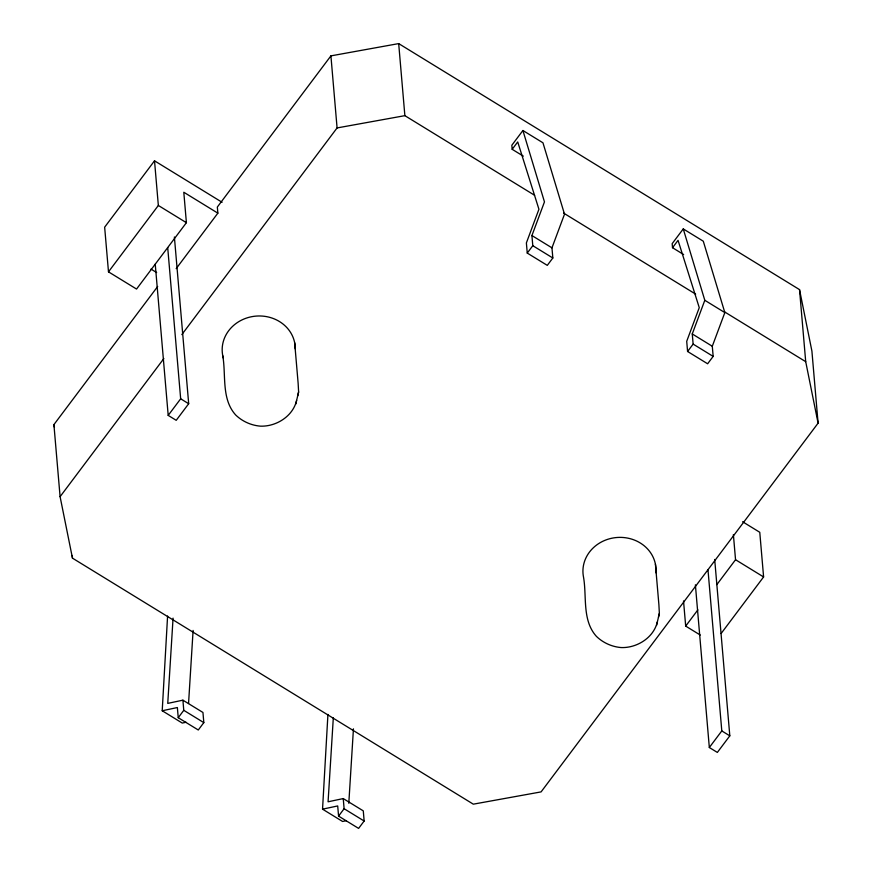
<?xml version="1.0" encoding="UTF-8"?>
<svg xmlns="http://www.w3.org/2000/svg" width="872" height="872" viewBox="0 0 872 872"><rect width="100%" height="100%" fill="white"/><g stroke="black" fill="none" stroke-linecap="round" stroke-linejoin="round"><path stroke-width="1.31" d="M186.041 722.256L182.248 723.062L162.214 710.756L167.588 616.035M346.38 820.661L342.587 821.468L322.542 809.162L327.927 714.441M173.07 618.128L167.751 703.388L182.902 700.172L202.947 712.468L203.819 722.616L198.282 729.995L178.237 717.7L177.365 707.541L162.214 710.756M188.548 703.508L193.104 630.434M333.311 717.885L328.079 801.793L343.241 798.578L363.286 810.873L364.147 821.021L358.61 828.4L338.565 816.105L337.704 805.946L322.542 809.162M348.8 803.265L353.443 728.839M222.763 355.722C226.186 375.309 221.194 398.864 235.636 414.941C242.274 421.394 251.06 425.34 260.281 426.146C276.097 426.8 292.938 416.326 296.611 400.466M297.712 395.823L298.616 391.953L298.137 383.298L294.66 342.696M655.886 572.773A36.569 33.223 -4.9 0 0 617.649 537.446A36.569 33.223 -4.9 0 0 583.521 577.133C586.943 596.71 581.951 620.275 596.383 636.342C603.021 642.795 611.817 646.752 621.038 647.558C636.843 648.201 653.695 637.737 657.357 621.878M658.469 617.234L659.363 613.365L658.894 604.71L655.417 564.108M295.772 404.052L298.616 391.953M656.529 625.453L659.363 613.365M522.917 130.506L542.962 142.801L564.511 214.185L551.965 247.844L552.837 257.992L547.289 265.371L527.255 253.076L532.792 245.697L531.92 235.549L544.466 201.89L522.917 130.506L511.831 145.253L512.18 149.308L523.32 156.143M683.256 228.911L703.29 241.206L724.839 312.59L712.293 346.249L713.165 356.397L707.628 363.777L687.583 351.481L693.131 344.102L692.259 333.954L704.805 300.295L683.256 228.911L672.17 243.659L672.519 247.713L683.648 254.548M222.088 202.282L154.518 160.808L104.651 227.189L108.488 271.846L136.544 289.057L186.401 222.687L183.796 192.243L217.858 213.15L176.177 268.641M108.488 271.846L158.344 205.465L154.518 160.808M217.858 213.15L217.335 207.056L330.913 55.873L398.689 43.6L799.526 289.613L811.908 351.089L818.089 423.149L541.087 791.896L473.311 804.169L72.474 558.156L60.092 496.68L53.911 424.62L157.679 286.485M60.092 496.68L163.86 358.534M181.834 334.608L337.083 127.933L330.913 55.873M174.389 236.966L188.69 403.725L176.22 420.315L168.198 415.399L180.668 398.798L167.707 247.583M512.18 149.308L517.728 141.94L538.929 209.258L526.383 242.917L527.255 253.076M178.237 717.7L183.774 710.32L182.902 700.172M672.519 247.713L678.056 240.345L699.257 307.663L686.711 341.323L687.583 351.481M338.565 816.105L344.113 808.726L343.241 798.578M700.281 635.056L685.686 626.096L697.883 609.866M716.849 584.611L735.543 559.726L733.385 534.569M721.1 633.53L763.6 576.948L759.774 532.291L742.595 521.739M714.691 559.464L729.809 735.837L717.351 752.427L709.328 747.511L721.798 730.921L707.966 569.579M337.083 127.933L404.87 115.66L534.623 195.295M563.585 213.073L695.649 294.126M724.61 311.904L805.706 361.673L818.089 423.149M704.805 300.295L724.839 312.59M531.92 235.549L551.965 247.844M692.259 333.954L712.293 346.249M532.792 245.697L552.837 257.992M693.131 344.102L713.165 356.397M158.344 205.465L186.401 222.687M735.543 559.726L763.6 576.948M150.965 269.067L156.644 272.555M180.668 398.798L188.69 403.725M721.798 730.921L729.809 735.837M183.774 710.32L203.819 722.616M344.113 808.726L364.147 821.021M53.911 424.62L54.435 427.236M799.526 289.613L805.706 361.673M695.387 584.818L709.328 747.511M683.528 600.95L685.686 626.096M398.689 43.6L404.87 115.66M155.238 264.172L168.198 415.399M72.245 555.486L72.474 558.156M223.352 358.13A36.569 33.223 -4.9 0 1 254.177 316.296A36.569 33.223 -4.9 0 1 295.259 348.887"/></g></svg>
